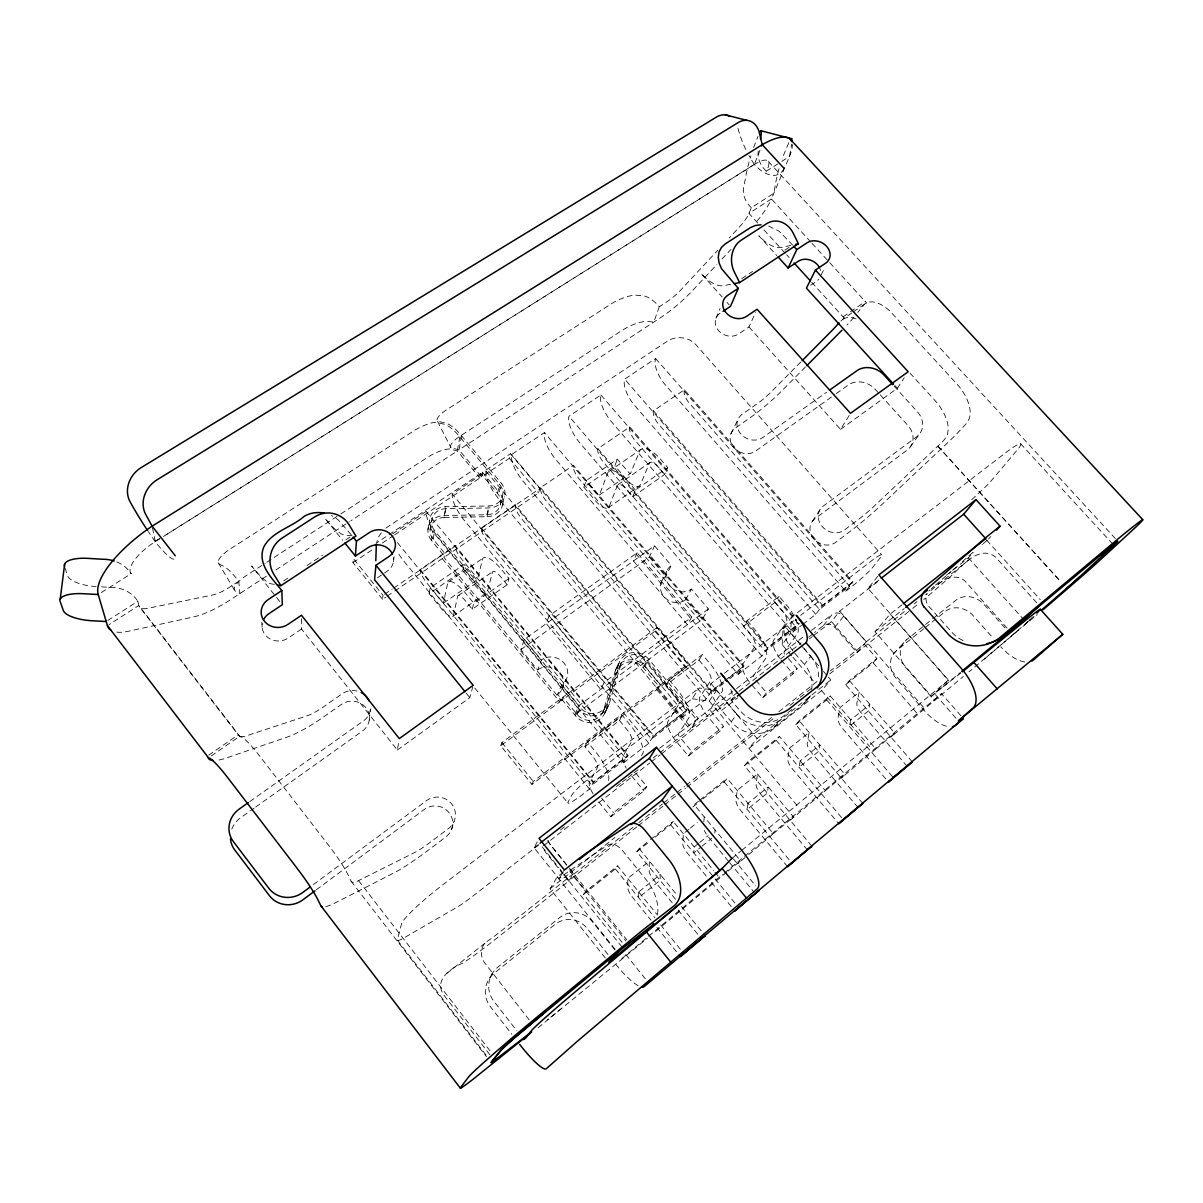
<?xml version="1.0" encoding="UTF-8"?>
<svg xmlns="http://www.w3.org/2000/svg" width="1203" height="1203" viewBox="0 0 1203 1203"><rect width="100%" height="100%" fill="white"/><g stroke="black" fill="none" stroke-linecap="round" stroke-linejoin="round"><path stroke-width="0.75" stroke-dasharray="5 3.75" d="M791.739 655.815L782.176 644.688L790.597 633.214L791.454 617.184L1005.031 453.215A40.045 4.06 -41.3 0 1 1017.106 450.133L991.528 480.433A27.428 2.692 -41.2 0 1 979.468 492.538L969.813 501.38M782.176 644.688L783.048 628.883L791.454 617.184M382.569 599.305L352.975 562.628L353.246 558.463L383.02 595.335L382.569 599.305L385.637 597.229M703.83 821.86L704.236 816.882M714.808 833.017L715.093 829.995M369.276 720.071L370.419 709.785M393.471 561.636L394.358 554.252M427.937 529.606L429.336 520.914M430.103 529.801L431.516 521.11M394.81 590.974L442.253 558.628L443.02 554.478L431.486 540.418L432.915 531.831A17.459 15.834 10.9 0 1 430.885 515.44A17.459 15.834 10.9 0 1 445.757 506.704L488.899 505.982A15.083 13.564 13.7 0 0 501.606 498.478A15.083 13.564 13.7 0 0 499.651 484.403L459.862 436.9A30.526 9.94 56.4 0 0 443.952 424.163L435.802 422.268L432.569 422.749A21.068 6.406 -26.7 0 0 413.712 430.93L230.63 548.703A22.421 6.932 -28.9 0 0 219.547 564.192L223.923 566.402A32.286 6.09 55.4 0 1 238.75 581.214L239.908 593.56L235.638 591.29A22.24 7.233 -29.1 0 1 246.389 575.53L265.277 563.199M301.487 618.733L301.547 629.034L397.366 750.04L399.035 740.236M737.499 692.417L691.56 728.131L658.357 688.402L685.65 667.695L687.8 664.161L656.913 627.515L654.943 631.244L561.455 700.642L443.952 557.47L444.734 553.32L433.2 539.26L434.644 530.658A15.278 13.85 10.9 0 1 432.854 516.328A15.278 13.85 10.9 0 1 445.877 508.674L489.035 507.952A17.233 15.504 13.7 0 0 503.561 499.365A17.233 15.504 13.7 0 0 501.32 483.275L461.546 435.802A30.511 9.97 56.4 0 0 445.621 423.08L437.456 421.2L437.005 419.892A20.857 6.301 -26.3 0 1 446.704 409.712L610.989 304.043A19.955 5.759 -24.4 0 1 636.342 295.246L642.597 295.727A28.932 13.007 57.5 0 1 659.319 306.735L666.567 302.013A25.639 7.549 -42.5 0 0 681.214 289.547L717.83 250.194M429.155 593.696L430.193 587.786L464.117 564.478L475.832 578.688A2.647 0.782 55 0 0 477.441 579.545L482.659 558.718A27.594 8.466 54.9 0 1 499.771 567.455L508.989 578.493L507.215 584.718L472.268 609.199L465.381 600.778A11.128 3.158 54.9 0 0 457.606 596.447L453.516 615.184A18.887 5.203 55 0 1 440.584 607.726L429.155 593.696L462.809 570.523L464.117 564.478M431.486 540.418A17.263 15.684 10.7 0 1 429.471 524.192A17.263 15.684 10.7 0 1 444.178 515.501L445.757 506.704M433.2 539.26A15.113 13.729 10.7 0 1 431.426 525.064A15.113 13.729 10.7 0 1 444.298 517.455L445.877 508.674M459.862 436.9L457.335 450.96L350.96 520.719M461.546 435.802L458.99 449.877L481.546 476.869L509.335 458.328L510.448 453.757L539.816 488.598L538.523 493.004L443.952 557.47M394.764 534.749L479.892 477.967L480.869 473.471L497.501 493.365A14.902 13.444 13.6 0 1 499.425 507.305A14.902 13.444 13.6 0 1 486.854 514.764L444.178 515.501M481.546 476.869L482.523 472.358L510.448 453.757M486.854 514.764L488.899 505.982M444.298 517.455L486.989 516.704L489.035 507.952M497.501 493.365L499.651 484.403M486.989 516.704A17.037 15.353 13.6 0 0 501.35 508.177A17.037 15.353 13.6 0 0 499.155 492.253L501.32 483.275M472.268 609.199L473.756 603.124L508.989 578.493M500.283 505.004L502.478 496.147M502.343 505.546L504.553 496.704M397.366 750.04L469.817 697.635L472.719 687.078M656.913 627.515L562.929 697.229L577.094 714.462A15.398 14.511 26.1 0 0 591.981 720.176A15.398 14.511 26.1 0 0 603.515 710.326L615.244 670.883L618.808 663.71A17.609 16.376 28.3 0 1 631.816 652.703A17.609 16.376 28.3 0 1 648.748 659.214L698.266 718.311L691.56 728.131M603.515 710.326L606.989 703.544L618.808 663.71M708.402 608.929L578.914 705.68L574.598 714.988L702.236 619.38L708.402 608.929L691.469 589.079A15.789 14.301 27.6 0 1 669.59 585.876A15.789 14.301 27.6 0 1 671.289 565.395L654.567 545.801L524.358 639.349L520.929 649.605L537.681 670.011L541.38 660.056L543.064 658.838A16.376 15.368 20.9 0 1 564.132 663.199A16.376 15.368 20.9 0 1 563.29 683.53L561.666 684.718L557.621 694.311L575.395 715.725A17.594 16.586 26.1 0 0 592.417 722.266A17.594 16.586 26.1 0 0 605.605 711.003L617.304 671.56L620.898 664.387A15.398 14.331 28.3 0 1 632.282 654.748A15.398 14.331 28.3 0 1 647.094 660.447L696.627 719.574L689.951 729.379L660.537 752.236M605.605 711.003L609.094 704.221L620.898 664.387M451.441 829.754L454.102 821.318M583.876 487.17L586.132 480.644L617.334 459.185L628.883 472.614A2.526 1.008 55.4 0 0 630.628 473.29L639.966 450.343A26.436 10.812 55.2 0 1 658.627 457.125L667.71 467.516L664.688 474.403L632.658 496.854L625.861 488.914A10.662 4.135 55.2 0 0 617.35 485.531L609.304 506.343A18.12 6.827 55.3 0 1 595.139 500.433L583.876 487.17L614.853 465.832L617.334 459.185M500.719 745.725L501.877 742.522L561.245 698.477L559.771 701.89L500.719 745.725L531.921 784.386L656.733 689.635L658.733 686.191L643.214 667.635A15.233 14.195 28.4 0 0 628.567 662.011A15.233 14.195 28.4 0 0 617.304 671.56M659.319 306.735L653.815 322.088L647.785 321.487A19.804 6.015 -24.3 0 0 622.568 330.088L460.027 436.133A20.692 6.571 -26.3 0 0 450.508 446.463L450.99 447.832L458.99 449.877L660.958 317.397A56.421 16.631 -42.5 0 0 692.672 290.404L716.913 264.465M549.019 615.951L546.267 623.605L600.718 689.409L604.117 682.432L691.71 617.079L637.109 552.794L549.019 615.951L604.117 682.432M608.387 780.506L608.763 779.499A28.496 8.256 52.9 0 0 597.019 753.619L587.41 741.815L622.252 715.364L631.816 727.018A28.24 8.827 52.8 0 1 643.094 752.928L640.838 756.913M753.649 147.488L757.95 136.495M783.98 168.285A33.985 18.391 60.7 0 1 754.356 164.45L163.142 536.658L754.356 164.45L761.574 146.315M632.658 496.854L635.425 490.087L667.71 467.516M779.033 168.736A21.413 2.361 -75.1 0 0 775.484 183.969L773.83 193.277L751.304 207.728L748.973 213.382A26.346 7.789 -43.4 0 1 740.416 225.908L729.198 237.983M788.747 142.811L783.514 155.262A21.413 2.361 -75.1 0 0 782.085 159.007M715.996 318.239L720.101 308.479M561.666 690.011L565.771 680.357M561.455 700.642L562.929 697.229M531.921 784.386L533.245 781.379L658.733 686.191M637.109 552.794L633.455 560.974L687.409 624.613L691.71 617.079M720.026 313.336A14.316 12.135 23.9 0 0 718.717 330.75A14.316 12.135 23.9 0 0 738.477 334.028L748.943 326.96L755.589 312.494M520.929 649.605L649.289 557.109L654.567 545.801M575.395 715.725L578.553 708.973L432.915 531.831M577.094 714.462L580.267 707.695L434.644 530.658M730.943 433.681L737.8 419.832M616.342 668.176L619.921 660.973M661.244 582.252L666.748 571.275M618.267 669.184L621.876 661.981M702.236 619.38L685.59 599.801A15.549 14.135 27.6 0 1 664.041 596.658A15.549 14.135 27.6 0 1 665.725 576.448L671.289 565.395M821.108 274.976L824.461 268.359M593.049 793.83A19.474 5.489 52.6 0 1 589.485 781.965L597.53 767.484A11.383 3.293 52.9 0 0 592.071 755.529L584.884 746.762L587.41 741.815M602.523 712.762L605.996 705.996M657.515 914.1A41.579 26.631 49.1 0 0 647.635 881.634L622.447 850.491A12.887 8.165 47.9 0 0 607.635 845.123L569.605 870.731A13.308 1.113 -39.5 0 0 564.102 874.822L558.989 878.852L534.147 847.799L538.192 839.92M604.477 713.785L607.966 707.018M643.214 667.635L647.094 660.447M658.357 688.402L660.372 684.958L644.853 666.417L648.748 659.214M584.884 746.762L619.44 720.507L622.252 715.364M685.59 599.801L691.469 589.079M828.356 677.063L830.792 679.89L821.604 690.612L749.018 748.386L757.078 738.492L716.507 690.432L699.199 688.011L692.221 698.748L594.553 773.875A25.098 2.917 -39.6 0 0 571.605 795.439L568.147 801.905A24.782 2.842 -39.6 0 0 583.485 793.754L589.53 789.093L593.56 781.92L628.011 755.364L455.29 545.681L420.268 569.53A12 3.308 55.2 0 0 426.824 582.959L591.711 785.213L625.966 758.777L461.621 559.109A11.895 3.549 55.3 0 1 455.29 545.681M489.967 977.618L493.425 971.693M665.906 685.199L669.094 679.83L702.402 654.552L711.86 665.845A27.624 10.105 52.6 0 1 722.101 691.785L710.296 709.274A2.662 0.947 52.2 0 0 711.274 711.71L723.574 726.371L720.071 731.123L688.402 755.98L676.372 741.514A19.053 6.376 52.3 0 1 667.951 721.514L677.981 705.68A11.128 3.835 52.7 0 0 673.033 693.71L665.906 685.199L698.958 660.101L702.402 654.552M392.599 533.801L426.148 511.44A23.714 7.023 55.6 0 0 438.945 538.327L623.53 762.822L628.011 755.364M605.304 957.934L550.102 888.746L557.245 876.927L563.139 872.265M558.989 878.852L564.402 870.025M748.943 326.96L840.551 429.381L849.604 414.779M623.53 762.822L648.853 743.274L653.65 735.589L686.973 709.875L515.29 504.854L481.38 527.937A11.819 3.729 55.4 0 0 487.531 541.35L651.455 739.108L684.582 713.529L521.23 518.267A11.714 3.94 55.5 0 1 515.29 504.854M489.862 1054.715L444.824 996.37C432.569 981.272 449.696 968.595 462.809 963.122A67.157 5.609 -39.3 0 0 496.914 938.114L568.733 881.152L573.53 873.634L567.741 866.416M598.718 801.92L610.838 816.822L613.5 812.672L646.823 786.536L634.973 772.131M648.853 743.274L464.719 520.899A23.549 7.368 55.7 0 1 452.268 494.042L486.223 471.396A23.338 7.804 55.9 0 0 498.253 498.237L681.77 717.845L686.973 709.875M840.551 429.381L897.363 388.268L904.25 377.757M749.258 681.77A18.646 7.173 52 0 1 743.108 663.605L754.973 646.552A10.887 4.301 52.5 0 0 750.461 634.582L743.409 626.327L747.198 620.553L779.063 596.357L788.431 607.335A27.022 11.248 52.4 0 1 794.145 616.177M812.386 521.29L820.657 508.704M610.838 816.822L643.906 790.882L646.823 786.536M681.77 717.845L706.281 698.913L711.785 690.748L723.514 681.695M743.409 626.327L775.033 602.282L779.063 596.357M692.221 698.748L709.229 701.108L716.507 690.432M622.056 942.295L583.605 894.355L585.635 891.453L617.62 865.874L657.394 915.002M706.281 698.913L523.23 481.365A23.173 8.12 56 0 1 511.531 454.539L544.448 432.599A22.977 8.541 56.1 0 0 555.741 459.396L738.146 674.297L744.04 665.861L573.425 465.29L540.553 487.666A11.624 4.105 55.6 0 0 546.327 501.065L709.259 694.492L723.845 683.229M688.402 755.98L691.665 751.394L723.574 726.371M910.295 446.93L919.859 433.531M738.146 674.297L761.89 655.966L768.07 647.334L797.83 624.387M583.605 894.355L615.38 868.942L617.62 865.874M761.89 655.966L579.951 443.035A22.812 8.842 56.2 0 1 568.974 416.253L600.883 394.99A22.616 9.218 56.3 0 0 611.485 421.727L792.777 632.101L799.318 623.244M731.259 721.725L736.868 714.191A31.383 28.722 37.5 0 0 780.04 720.176L773.89 727.604A30.977 28.421 37.7 0 1 731.259 721.725L721.665 710.341A25.218 9.203 52.1 0 1 711.018 683.545L722.883 674.432M381.306 532.809L378.554 536.839L376.569 542.914L387.486 535.651M675.484 899.273L636.838 851.784L639.214 848.611L649.124 840.686M802.837 624.327L815.784 614.342L822.581 605.289L852.852 581.951L684.387 389.772L653.5 410.794A11.278 4.797 55.9 0 0 658.567 424.148L819.469 609.44L849.589 586.192L689.274 403.11A11.173 4.977 56 0 1 684.387 389.772M751.98 685.048L762.702 697.68L766.522 692.702L797.108 668.733L786.612 656.507M815.784 614.342L634.973 405.847A22.466 9.504 56.4 0 1 624.673 379.14L655.62 358.509A22.271 9.865 56.6 0 0 665.56 385.186L845.724 591.214L852.852 581.951M823.453 625.59L832.115 614.432A8.571 7.624 36.7 0 1 843.739 616.147L866.145 641.876L856.912 652.612L834.897 627.259A8.421 7.519 36.9 0 0 823.453 625.59L814.566 632.507M655.139 837.138L670.627 824.747L673.214 821.423L713.77 870.731M813.784 635.395L831.514 621.62L839.709 611.154L878.987 580.628M762.702 697.68L793.063 673.86L797.108 668.733M811.589 689.514A30.737 27.94 37.7 0 0 804.356 664.387L810.792 656.267L803.469 647.77M834.897 627.259L843.739 616.147M901.889 604.853L890.16 614.116L875.017 631.695L931.468 696.296L948.46 680.086L868.04 588.493L878.882 574.899M702.823 798.987L724.206 781.89L727.138 778.311L773.364 833.664L748.822 854.461M811.845 846.16L744.386 765.74L747.439 762.07L779.454 736.492L825.378 790.687L790.16 820.296L793.544 816.987L747.439 762.07M773.89 727.604L802.341 704.958L808.807 697.289A31.143 28.24 37.5 0 0 811.544 694.778L805.048 702.462M744.386 765.74L776.206 740.296L779.454 736.492M862.822 803.393L795.8 724.627L799.153 720.732L830.22 695.89L875.844 748.988L841.273 778.055L844.972 774.506L799.153 720.732M795.8 724.627L826.687 699.92L830.22 695.89M912.295 761.875L845.709 684.702L849.363 680.597L876.912 658.567L864.28 644.056L830.386 670.898M845.709 684.702L873.107 662.778L876.912 658.567M946.49 575.154L968.37 557.846L973.257 552.418M988.43 539.094L990.761 536.523M430.193 587.786L443.351 603.169L447.787 582.763A27.849 7.925 54.9 0 1 464.508 591.951L473.756 603.124M880.25 394.885L907.814 425.336A19.88 16.887 32 0 1 907.167 450.087L814.957 518.704A15.895 13.94 32.7 0 0 813.995 539.019A15.895 13.94 32.7 0 0 835.709 542.312L849.965 531.531A58.285 7.684 -41.2 0 0 882.761 503.741L945.799 444.524A59.924 7.94 -41.6 0 0 966.656 423.155L969.603 417.907L970.204 412.012A31.489 17.564 53.2 0 0 957.197 384.343L892.235 313.547A31.173 17.203 55.5 0 0 869.468 302.028L865.137 303.727L861.258 307.833A58.887 12.917 -42.5 0 1 857.814 312.464M893.438 653.981L906.611 639.68L931.197 619.996M722.026 259.006L730.958 249.457M851.814 312.93L842.641 319.397A27.158 3.007 -38.5 0 1 840.927 321.111M621.831 958.58L722.823 874.265M800.822 361.998L771.755 391.351A26.03 5.684 -41.8 0 1 756.867 403.982L742.236 414.208A15.895 13.774 26.7 0 0 740.883 434.042A15.895 13.774 26.7 0 0 762.792 437.516L826.581 392.253M805.469 366.99L781.98 390.629A57.293 12.511 -41.8 0 1 749.755 417.997L735.319 428.118A15.639 13.609 26.8 0 0 733.965 447.711A15.639 13.609 26.8 0 0 755.529 451.11L834.717 394.704M726.672 872.235L653.199 933.468M698.447 801.243L694.146 804.687L740.552 860.777L737.484 863.829L747.394 855.634M849.363 680.597L894.867 733.274L890.882 737.063L963.347 676.432M910.024 373.125L935.092 400.599A31.699 17.218 53.2 0 1 948.31 428.373L947.513 434.704A27.624 6.647 -45.6 0 1 944.611 439.29L943.663 440.448A27.218 3.609 -41.6 0 1 937.874 446.163L873.98 506.298A26.481 3.489 -41.2 0 1 858.837 519.14L844.386 530.027A16.15 14.105 32.5 0 1 822.326 526.658A16.15 14.105 32.5 0 1 823.273 506.087L916.701 436.734A20.195 17.083 31.9 0 0 917.303 411.667L893.994 385.998M960.926 715.785L941.528 693.635L934.385 700.387L905.904 667.77A21.519 18.917 40.9 0 1 906.611 639.68M1018.776 629.996L968.986 671.8M1027.873 621.515L1024.069 625.064L1034.099 616.387M1029.151 620.342L1032.956 616.793M1036.791 602.883L995.588 557.109C978.219 543.561 960.46 568.598 948.851 577.921A58.932 4.421 -40.7 0 1 923.709 599.515M968.941 559.891L937.242 585.094A26.782 2.015 -40.7 0 1 929.423 591.696M931.333 588.748L934.16 586.282M935.573 585.049L951.107 571.47M952.505 570.237L956.746 566.523M962.4 561.59L973.693 551.711M1021.287 627.47L983.483 659.8M573.53 873.634L500.463 931.513A30.511 2.541 -39.3 0 1 488.072 940.791C479.771 945.363 479.561 957.182 485.501 963.934L529.094 1019.768M724.266 873.077L743.108 857.528M744.552 856.325L941.528 693.635M1012.926 634.688L1018.64 629.951M1022.941 626.402L1037.302 614.553M538.147 1027.723L647.455 938.22M728.056 871.092L740.552 860.777M773.364 833.664L793.544 816.987M825.378 790.687L844.972 774.506M875.844 748.988L894.867 733.274M731.86 858.491L740.507 851.363M741.95 850.175L948.46 680.086M931.468 696.296L960.4 672.447M698.387 843.544L694.206 846.942L693.77 852.912L700.687 847.288M699.77 842.416L708.131 835.634M702.071 846.175L711.755 838.296M688.913 829.228L683.334 833.724L682.748 843.559A11.338 3.398 51.6 0 0 688.011 853.904L706.747 876.731M690.296 828.1L697.274 822.491M650.552 839.559L673.214 821.423M699.89 800.1L727.138 778.311M636.838 851.784L649.5 841.649M692.853 806.972L701.409 800.13M932.641 618.838L955.784 600.297A21.218 18.346 40.3 0 1 984.069 604.523L1006.114 629.214M923.859 628.658L896.746 650.402A21.158 18.677 41.1 0 0 895.979 678.101L923.949 710.221A32.631 14.571 49.4 0 0 947.588 726.522M925.287 627.515L945.272 611.5A20.872 18.12 40.5 0 1 973.122 615.62L993.558 638.613M791.86 709.484L783.183 716.386A31.594 28.872 37.4 0 1 739.725 710.341L731.559 700.687A25.293 9.293 52.4 0 0 729.65 686.778M757.078 738.492L830.792 679.89M446.749 973.407L487.14 941.423M866.145 641.876L905.378 610.793M914.1 603.891L917.017 601.59M632.973 827.303L572.553 875.167L585.635 891.453M638.853 822.641L662.432 803.965M663.906 802.792L675.695 793.454M677.169 792.296L684.537 786.446M686.011 785.288L771.454 717.589M778.822 711.755L818.596 680.236M636.853 826.837L569.124 880.536L560.117 869.288M638.327 825.664L663.349 805.815M664.823 804.657L676.597 795.318M678.071 794.145L685.424 788.311M686.898 787.138L775.228 717.108M789.95 705.424L798.777 698.417M800.251 697.259L812.025 687.921M829.694 673.906L857.664 651.725L831.514 621.62M856.912 652.612L911.272 609.5M912.746 608.327L915.678 605.996A58.932 4.421 -40.7 0 0 918.295 603.906M983.272 543.545L987.272 540.373M550.102 888.746L614.913 837.468M875.017 631.695L904.19 608.613M543.576 845.649L649.891 762.928M651.364 761.77L660.221 754.882M661.695 753.74L735.529 696.296M809.363 638.853L812.311 636.552M731.559 700.687L735.95 697.274M721.665 710.341L737.77 697.8M659.65 748.281L735.033 689.77M736.507 688.627L804.16 636.131M811.514 630.417L832.115 614.432M534.147 847.799L538.583 844.356M868.04 588.493L879.799 579.35M538.794 844.912L473.005 896.009A30.361 3.293 -39.1 0 1 457.245 907.047L403.742 938.024A32.255 3.639 -38.8 0 1 397.441 939.618L401.531 923.904A46.887 5.549 -38.8 0 1 441.696 885.694L699.199 688.011M560.553 829.965L564.974 826.536M616.432 786.536L620.838 783.108M622.312 781.965L626.718 778.536M628.192 777.394L632.598 773.95M634.071 772.807L638.492 769.379M653.184 757.95L659.064 753.379M738.988 691.259L784.927 655.545M786.401 654.402L790.852 650.943M792.326 649.785L801.228 642.868M808.642 637.109L813.078 633.665M960.866 672.988L934.4 693.499L955.949 718.161M724.988 680.567L744.04 665.861M723.003 682.462L711.274 691.499L511.531 454.539M728.853 677.936L743.499 666.642L544.448 432.599M729.68 678.733L741.349 669.725L578.989 478.689A11.519 4.316 55.7 0 1 573.425 465.29M792.777 632.101L801.409 625.44M845.724 591.214L850.927 587.199A22.962 2.436 -40.8 0 0 873.528 566.342L880.385 557.591A23.248 2.496 -40.8 0 0 870.987 561.23L800.642 615.35M724.356 673.289L785.168 626.522L802.251 646.357M783.048 628.883L794.777 619.861M660.372 684.958L687.8 664.161M938.295 584.162C945.453 577.771 957.543 573.711 965.257 581.305L1008.039 629.199M316.389 889.754L424.268 809.469A17.729 17.278 1.3 0 1 449.08 812.687A17.729 17.278 1.3 0 1 445.892 836.882L428.027 850.386A66.315 9.714 -38.7 0 1 393.02 873.393L336.614 902.19A70.436 10.752 -38.3 0 1 324.81 906.761M313.412 884.566L426.433 800.672A18.045 17.564 2.7 0 1 451.681 803.965A18.045 17.564 2.7 0 1 448.463 828.551L430.283 842.265A30.12 4.406 -38.7 0 1 414.268 852.732L358.584 880.611A32 4.887 -38.3 0 1 353.968 882.446L353.261 882.461A32.481 8.977 -39.6 0 1 351.096 881.228L348.765 876.19A37.398 5.519 53.9 0 0 329.276 846.205L259.863 756.266A36.947 5.383 54.4 0 0 241.201 736.747L239.472 736.416L139.428 606.748M557.621 694.311L559.215 693.139A16.105 15.158 20.8 0 0 560.072 673.094A16.105 15.158 20.8 0 0 539.335 668.808L537.681 670.011M254.164 808.13L240.45 817.89A23.955 22.662 -21.4 0 0 231.442 830.055M255.698 807.033L362.389 731.063A17.609 16.647 -2.7 0 0 365.968 707.8A17.609 16.647 -2.7 0 0 341.381 704.447L323.366 717.078A65.037 15.744 -37.6 0 1 287.021 737.123L226.074 758.07A69.022 17.383 -37 0 1 216.54 760.386M836.25 393.622L848.431 384.945A19.744 16.737 30 0 1 875.243 389.351L879.002 393.501M249.848 801.544L363.411 720.943A17.925 16.902 -2 0 0 370.584 706.853M452.749 616.432L486.568 592.793M608.177 507.816L639.289 486.072M385.952 528.012L666.357 341.863C675.304 335.261 688.748 336.614 696.146 344.975L881.694 554.809M443.456 603.139L477.365 579.62M599.335 495.019L630.537 473.38M458.072 595.68L492.914 571.5M618.026 484.629L649.996 462.433M208.736 755.153L238.465 734.612M843.108 316.84L849.032 312.75M850.506 311.742L865.288 301.517M211.217 755.95L239.472 736.416A31.849 4.045 -35.8 0 0 240.901 736.792L241.577 736.747A31.353 7.895 -37 0 0 246.675 735.755L307.051 715.8A29.549 7.158 -37.6 0 0 323.697 706.717L342.028 693.89A17.925 16.902 -2 0 1 358.344 691.409M853.303 311.908L865.137 303.727M448.478 581.966L483.426 557.891M608.929 471.426L640.988 449.336M387.155 596.177L393.291 592.011M629.755 426.945A11.353 4.662 55.9 0 0 634.973 440.313L796.326 627.304L765.243 651.289L603.32 462.012A11.444 4.466 55.7 0 1 597.906 448.629L629.755 426.945L796.852 620.402M384.554 594.282L392.253 589.049M393.787 587.996L443.02 554.478M444.734 553.32L539.816 488.598M301.547 629.034L288.224 638.041A16.496 15.143 -3.5 0 1 269.863 638.823A16.496 15.143 -3.5 0 1 262.284 623.53M377.381 577.831L383.05 574.011M384.479 573.049L387.306 571.139A15.925 14.526 5.6 0 0 393.501 557.846M810.732 285.246L816.491 281.367A14 11.594 25.7 0 0 818.777 279.261M352.975 562.628L373.095 549.215M382.374 543.019L393.216 535.786M389.035 534.613L480.869 473.471M283.667 580.914L289.878 576.808M306.976 565.515L322.524 555.26M345.847 539.861L352.073 535.756L337.772 519.455L331.381 515.516M741.77 278.585L752.552 271.457M784.897 250.119L791.063 246.044M266.495 576.117L230.976 599.425A63.939 20.857 -36.6 0 1 193.518 616.928L128.751 631.184A67.819 22.992 -35.7 0 1 116.36 632.086M275.878 569.966L349.396 521.741M266.855 562.177L339.261 514.929M340.825 513.907L427.396 457.426A20.902 6.677 -26.7 0 1 446.118 449.336L449.351 448.914L457.335 450.96L479.892 477.967M238.75 581.214L229.668 587.139A29.052 9.474 -36.6 0 1 212.495 595.049L146.946 608.492A30.812 10.436 -35.7 0 1 138.856 605.47L109.022 624.643M107.804 620.492L137.834 601.244L138.856 605.47L239.983 736.597M101.368 592.553L131.157 573.666A32.797 11.699 -35.6 0 1 155.232 541.651L161.563 537.651L154.871 541.2M754.01 164.089L754.356 164.45A28.045 8.556 -44 0 1 766.311 171.172L780.236 162.36M781.77 161.382L789.499 156.48A66.345 20.271 -43.9 0 0 792.296 144.48M842.942 319.081L847.258 317.397A31.383 16.857 55.4 0 1 858.19 319.848M790.822 245.412L781.905 247.352A34.406 18.165 59 0 1 764.762 241.367L758.867 235.803L776.837 255.592M730.642 284.314L723.785 285.622A34.977 17.188 58.5 0 1 706.973 279.141L701.063 273.442L722.101 296.961M101.563 586.853L110.751 587.365A32.601 29.098 -11.2 0 1 137.834 601.244M352.073 535.756L344.945 535.124A38.782 9.774 56.1 0 1 330.78 525.034L324.9 518.298L342.644 540.252M274.239 584.402L271.036 583.801A39.519 8.105 55.7 0 1 257.472 572.944L251.607 565.996L275.442 596.086M768.657 226.074L779.048 231.156L792.597 245.021M768.371 161.473L1117.813 541.23M1020.58 443.742L1112.264 543.515M810.732 241.938L771.409 198.976L789.499 156.48L791.168 146.961A21.684 2.406 -75.1 0 0 791.589 144.21M812.01 243.322L828.491 261.337M829.769 262.72L866.716 303.096M757.77 223.036L748.973 213.382L771.409 198.976A57.985 17.158 -43.4 0 1 757.093 221.021M764.04 229.938L785.379 253.397M786.627 254.765L789.138 257.532M811.739 282.359L844.551 318.419M894.837 385.501L897.363 388.268M937.874 446.163L1060.445 581.365M937.844 446.178L1060.429 581.395M986.731 540.237L1040.294 599.68M968.37 557.846L1024.054 619.981M726.913 302.329L729.319 305.006M890.16 614.116L948.25 680.281M655.62 358.509L852.205 582.808L821.95 606.132L624.673 379.14M839.709 611.154L924.521 708.522M873.107 662.778L918.115 714.552M653.5 410.794L822.581 605.289M600.883 394.99L798.717 624.056L767.499 648.131L568.974 416.253M664.688 474.403L657.921 466.569A10.556 4.316 55.2 0 0 649.274 463.35L640.492 484.553A17.955 7.128 55.4 0 1 626.086 478.944L614.853 465.832M775.033 602.282L782.07 610.432A10.797 4.496 52.4 0 1 786.386 622.417L773.83 639.951A18.481 7.504 51.9 0 0 779.679 658.131M907.197 766.341L861.363 713.138A10.782 4.496 50.4 0 1 856.882 702.868L859.258 692.056L840.145 707.439L837.965 718.161A10.842 4.376 50.5 0 0 842.521 728.432L888.476 782.055M790.597 633.214L802.777 647.364M803.995 648.778L822.266 669.981M823.484 671.394L827.138 675.65M794.852 653.319L804.356 664.387M792.927 657.199L815.634 683.65M821.604 690.612L869.619 746.507M826.687 699.92L893.438 777.694M781.183 659.996L793.063 673.86M635.425 490.087L626.312 479.576A26.677 10.361 55.2 0 0 607.951 472.403L599.425 494.929A2.556 0.962 55.3 0 1 597.711 494.222L586.132 480.644M747.198 620.553L756.612 631.665A27.278 10.782 52.5 0 1 766.281 657.605L753.349 675.845A2.632 1.008 52 0 0 754.281 678.281L754.822 678.958M597.906 448.629L768.07 647.334M755.995 680.342L766.522 692.702M649.289 557.109L665.725 576.448M858.07 807.559L811.935 753.273A10.932 4.195 50.7 0 1 807.243 742.988L809.123 732.432L789.439 748.281L787.754 758.732A10.992 4.075 50.9 0 0 792.521 769.018L838.777 823.754M776.206 740.296L843.393 819.694M698.958 660.101L706.056 668.492A11.038 4.03 52.6 0 1 710.808 680.477L699.996 696.823A18.887 6.722 52.2 0 0 708.086 716.853L720.071 731.123M711.018 683.545L736.868 714.191M540.553 487.666L711.785 690.748M509.335 458.328L538.523 493.004M654.943 631.244L685.65 667.695M709.229 701.108L797.469 805.965M669.094 679.83L678.597 691.274A27.88 9.579 52.7 0 1 689.274 717.199L678.297 734.101A2.692 0.902 52.3 0 0 679.319 736.537L691.665 751.394M807.469 850.025L761.033 794.597A11.098 3.865 51.1 0 1 756.116 784.296L757.469 774.01L737.183 790.356L736.041 800.506A11.158 3.744 51.2 0 0 741.048 810.822L787.589 866.701M486.223 471.396L686.492 710.612L653.214 736.296L452.268 494.042M482.523 472.358L499.155 492.253M656.733 689.635L689.951 729.379M724.206 781.89L791.83 862.957M481.38 527.937L653.65 735.589M507.215 584.718L500.343 576.402A11.022 3.383 54.9 0 0 492.403 572.297L487.41 591.5A18.722 5.564 55 0 1 474.208 584.387L462.809 570.523M619.44 720.507L626.598 729.168A11.278 3.534 52.8 0 1 631.846 741.123L622.943 756.191A19.293 5.865 52.5 0 0 626.222 768.146M733.379 858.867L755.77 885.964M728.462 861.243L708.597 837.183A11.263 3.534 51.4 0 1 704.311 830.476M729.619 862.656L754.161 892.37M426.148 511.44L627.59 756.04L593.184 782.582L396.99 542.057M524.358 639.349L541.38 660.056M561.666 684.718L578.914 705.68M714.958 872.175L719.725 877.979M631.816 776.176L643.906 790.882M670.627 824.747L737.484 906.13M711.424 882.431L734.853 910.972M442.253 558.628L559.771 701.89M420.268 569.53L593.56 781.92M601.605 798.07L613.5 812.672M639.214 848.611L677.725 895.904M589.53 789.093L404.328 561.711A23.925 6.541 55.5 0 1 397.321 551.696M681.409 906.551L705.138 935.693M672.191 902.746L654.552 881.062A11.444 3.158 51.8 0 1 649.139 870.716L649.364 861.077L627.801 878.446L627.816 887.949A11.519 3.023 51.9 0 0 633.319 898.295L651.003 920.175M678.071 909.979L701.575 938.896M474.794 688.071L567.906 803.048M615.38 868.942L654.883 917.769M660.688 924.927L683.845 953.558M656.898 927.453L680.462 956.611M466.283 693.259L469.817 697.635M501.877 742.522L533.245 781.379M547.275 840.702L568.342 866.942M569.515 868.401L626.868 939.859M566.583 864.972L550.357 844.762A9.218 8.977 34.6 0 1 548.418 840.431M569.605 870.731L625.936 940.926M542.087 846.792L558.989 867.874M564.102 874.822L621.74 946.746M568.733 881.152L545.982 852.747A9.068 8.827 35.3 0 1 544.102 848.491M625.786 954.415L648.462 982.731M557.245 876.927L615.38 949.588M615.004 950.054L592.252 921.603A23.699 23.143 61.3 0 0 559.621 917.618L497.756 967.182A24.225 23.804 87.3 0 0 493.847 1001.242L516.824 1030.776M607.966 954.475L587.079 928.31A23.278 22.752 63.4 0 0 555.034 924.415L494.222 973.182A23.804 23.368 89.6 0 0 490.358 1006.655L511.771 1034.204M276.585 597.53L282.314 604.748M358.554 880.626L491.711 1053.031M397.456 940.205L486.929 1056.219M351.096 881.228L486.403 1056.67M218.284 562.824L234.344 589.861M437.456 421.2L450.99 447.832M65.097 568.057L67.699 575.921A25.864 9.022 6.2 0 0 96.06 586.538M152.48 527.891L155.232 541.651A39.955 6.752 55.8 0 0 175.127 555.575M261.803 622.297L262.134 627.485M795.574 619.124A27.022 11.248 52.4 0 1 797.709 633.274L784.025 652.041A2.601 1.053 51.9 0 0 784.912 654.492M116.826 561.936A33.925 30.09 -10.3 0 1 131.157 573.666M1024.715 661.936A31.879 15.895 48.6 0 1 1000.776 646.718M963.092 640.597A37.744 37.158 9.5 0 1 953.302 633.846L928.896 606.447A11.774 11.669 13.2 0 1 927.152 593.605M928.851 591.064A11.774 11.669 13.2 0 1 929.934 589.996M982.009 544.553A11.835 0.872 -40.9 0 1 982.43 544.207M754.356 164.45A68.376 37.714 60.7 0 1 748.973 155.638M745.8 149.518A68.376 37.714 60.7 0 1 737.77 127.503M609.094 704.221A17.804 16.752 26.1 0 1 595.771 715.59A17.804 16.752 26.1 0 1 578.553 708.973M606.989 703.544A15.579 14.662 26.1 0 1 595.32 713.484A15.579 14.662 26.1 0 1 580.267 707.695M926.942 593.726A26.782 2.015 -40.7 0 1 925.724 594.688M155.232 541.651A80.631 13.94 55.9 0 1 148.375 531.681M638.131 985.663A35.729 8.421 51.8 0 1 616.101 964.656M615.244 670.883A17.398 16.21 28.4 0 1 628.116 659.981A17.398 16.21 28.4 0 1 644.853 666.417M807.363 699.635A30.737 27.94 37.7 0 1 802.341 704.958M792.837 650.853A24.677 10.241 51.8 0 1 785.168 626.522M766.311 171.172A27.158 21.88 23.4 0 1 758.281 150.721M751.304 207.728A26.271 21.428 23.4 0 1 743.98 185.984L745.785 176.285A21.443 2.015 -75.4 0 1 750.822 155.879M819.378 267.412A14 11.594 25.7 0 1 820.581 270.495M853.829 317.366A58.887 12.917 -42.5 0 1 847.002 325.021M810.792 656.267A31.143 28.24 37.5 0 1 818.581 677.921M561.44 1008.46A30.842 0.902 -39.9 0 1 549.275 1018.309M548.192 1019.167A30.842 0.902 -39.9 0 1 547.17 1019.949M638.733 891.949L638.673 897.724L660.071 880.325L660.267 874.476L638.733 891.949M747.995 803.288L747.213 809.469L767.334 793.108L768.251 786.852L747.995 803.288M800.175 760.943L799.063 767.303L818.596 751.424L819.829 745.003L800.175 760.943M850.807 719.86L849.393 726.386L868.371 710.958L869.889 704.372L850.807 719.86"/><path stroke-width="1.5" d="M392.449 554.162A15.925 14.526 5.6 0 0 368.193 547.576L355.426 556.072L356.434 541.155L353.156 537.109M376.359 543.967L375.802 560.688M356.434 541.155L369.471 532.523A16.241 14.767 6 0 1 392.148 535.906A16.241 14.767 6 0 1 388.96 556.523L375.953 565.26L374.554 579.741L465.11 691.8M60.21 599.184L64.646 564.057M760.988 224.781L755.273 225.502L750.386 227.653L725.229 243.938L721.439 247.412L719.048 251.968L718.266 257.277L719.108 262.991L721.559 268.705L738.266 288.344L730.507 306.359L723.018 311.336M778.085 256.961L788.115 267.998L796.777 249.607L807.018 242.826A14.256 11.744 25.7 0 1 826.506 246.239A14.256 11.744 25.7 0 1 825.664 263.201L815.439 270.058L806.431 288.149L893.573 384.103M540.057 843.213L649.349 758.326L656.432 747.334L740.898 849.273A39.864 12.481 51.1 0 1 757.258 888.897L577.485 1041.151L546.327 1068.7A36.707 6.226 52.5 0 1 519.651 1044.369M631.109 824.656L662.041 800.175L672.146 786.221L579.335 859.483M881.273 578.207L963.678 514.207L975.994 499.621L1000.084 526.222L996.58 530.087M617.71 952.49L608.748 962.265L720.011 870.566L731.995 858.34M1040.354 609.365L1062.79 634.297L1033.527 659.921A31.879 15.895 48.6 0 1 1031.768 661.079M802.145 360.659L832.536 329.968A26.752 5.865 -42.5 0 0 837.965 324.043L838.972 322.99M806.777 365.667L841.995 330.208M1042.79 602.447L1024.054 619.981L961.844 671.259M1079.392 577.019L1111.662 547.185A29.684 0.797 -40.5 0 0 1115.948 542.388L1002.761 636.477A37.744 37.158 9.5 0 1 986.49 643.71M1078.64 577.711L1079.662 576.793M1077.798 578.463L1078.896 577.5M1076.896 579.29L1078.068 578.252M1075.933 580.147L1077.166 579.064M1074.911 581.064L1076.204 579.936M1073.828 582.026L1075.181 580.854M1072.7 583.019L1074.099 581.816M1071.512 584.056L1072.971 582.808M1070.294 585.124L1071.783 583.846M1069.046 586.222L1070.565 584.914M1067.753 587.335L1069.302 586.011M1066.429 588.478L1068.023 587.124M1041.106 610.357L1066.7 588.267M1043.031 609.816L1072.655 584.252A61.218 1.609 -40.5 0 0 1091.136 568.102L1093.407 566.087A61.218 1.609 -40.5 0 0 1101.076 559.124L1133.737 528.989A70.21 1.91 -40.5 0 0 1122.294 535.38L999.558 637.846A38.466 37.879 10.1 0 1 949.137 635.154L923.829 606.598M526.598 1037.257L523.711 1039.648L531.576 1030.505A68.782 2.045 -39.9 0 1 594.387 975.859L722.071 868.461L746.687 898.34M975.994 499.621L878.882 574.899L961.032 668.101A37.398 17.173 49.4 0 1 973.001 708.041L958.34 720.898L1062.79 634.297M962.34 671.845L1016.309 627.921A60.736 1.609 -40.4 0 1 1039.963 609.966M530.568 1033.046L472.659 1079.572A72.225 2.195 -39.8 0 1 461.696 1087.542L461.546 1087.632M1000.084 526.222L990.896 533.47A24.015 1.804 -40.9 0 0 979.979 542.583L925.333 590.432A12 11.895 14.7 0 0 924.28 607.214M903.348 603.695L985.483 538.854M905.648 607.455L927.528 590.147M737.409 696.146L805.98 642.763A24.752 10.331 52.1 0 0 796.221 615.319L820.762 643.71A31.759 28.677 37.2 0 1 818.837 685.424L789.574 708.657A32.015 29.188 37.2 0 1 745.559 702.507L720.792 673.259A25.293 9.293 52.4 0 1 726.672 681.319M656.432 747.334L539.004 838.341L564.402 870.025L576.162 860.746A26.902 2.286 -39.6 0 1 587.29 852.521L629.605 824.25A13.053 8.075 47.7 0 1 644.492 829.784L670.071 861.198A42.09 26.361 48.8 0 1 674.552 905.468L647.124 926.671A27.188 0.887 -39.9 0 0 636.222 935.408L536.433 1017.543A82.661 2.632 -39.8 0 0 468.328 1077.271L460.584 1087.527A72.225 2.195 -39.8 0 0 461.005 1087.933L461.696 1087.542M531.696 1031.813L496.328 1058.971A32.812 0.992 -39.8 0 1 491.516 1062.429L491.23 1062.58A32.812 0.992 -39.8 0 1 491.185 1062.279L500.373 1050.866A35.037 1.128 -39.8 0 1 515.801 1036.625L623.906 947.347L651.56 925.814A41.579 26.631 49.1 0 0 653.71 923.453M314.9 890.867L302.915 899.799A24.045 22.992 -26.1 0 1 269.487 895.739L234.735 849.935A23.955 22.662 -21.4 0 1 230.465 838.972M310.404 886.806L302.87 892.4A24.481 23.398 -25 0 1 268.81 888.265L233.412 841.649A24.391 23.037 -20.5 0 1 239.247 809.063L248.329 802.612M829.619 390.088L856.957 370.689A20.06 16.917 30 0 1 884.175 375.186L892.761 384.644M788.115 267.998L798.206 261.292A14 11.594 25.7 0 1 819.378 267.412M324.344 513.125C317.472 511.831 310.269 512.689 304.209 516.328C291.682 527.38 271.908 531.485 263.758 547.049C256.886 564.102 272.209 578.598 281.833 590.553L268.209 599.575A16.827 15.413 -2.9 0 0 264.329 621.139A16.827 15.413 -2.9 0 0 287.863 624.432L301.472 615.289L399.306 738.597L473.2 685.319L375.953 565.26M738.266 288.344L727.62 295.397A14.586 12.286 23.9 0 0 726.311 313.051A14.586 12.286 23.9 0 0 746.431 316.419L757.063 309.276L850.506 413.321L908.19 371.742L815.439 270.058M280.916 585.666L355.938 536.102L349.321 525.155A26.09 25.203 -85.4 0 0 314.6 517.004L282.073 538.102A26.316 25.624 -78.9 0 0 274.013 574.628L280.916 585.666L277.442 585.019M739.634 282.6L798.401 243.773L793.394 233.502A23.443 19.459 81.3 0 0 766.567 223.728L741.123 240.239A23.594 19.759 81.4 0 0 734.431 272.224L739.634 282.6L734.071 283.667M795.499 244.404L798.401 243.773M106.225 621.515L91.999 620.748A26.075 8.647 5.8 0 1 63.353 610.568L60.15 601.53A26.436 8.872 6 0 1 83.428 593.711L98.225 594.538A77.383 27.534 -35.7 0 1 152.134 526.162L762.221 144.676A66.345 20.271 -43.9 0 1 791.724 141.608M212.901 760.446A69.022 17.383 -37 0 1 209.021 759.153L208.254 757.995L209.893 758.416A37.248 4.677 54.4 0 1 228.284 778.386L297.863 869.303A37.699 4.797 53.9 0 1 317.712 899.393L320.825 905.679L460.313 1088.129M725.244 114.871L746.973 120.36M761.198 130.796L791.664 138.751M320.825 905.679L321.712 906.551A70.436 10.752 -38.3 0 0 322.509 906.806M790.386 139.398L1142.85 519.771M783.98 168.285L762.221 144.676L759.469 133.127A23.263 16.692 -75.1 0 0 738.01 122.676L157.097 479.771A26.481 23.173 -44.8 0 0 145.774 514.538L152.134 526.162L175.127 555.575M793.649 246.179L796.777 249.607M794.16 263.051L810.476 280.976M963.678 514.207L986.024 539.004M974.114 662.733L997.227 688.898M805.98 642.763L814.07 652.131A31.353 28.376 37.4 0 1 817.213 687.981M649.349 758.326L731.86 858.491M662.041 800.175L720.011 870.566M344.96 543.124L355.426 556.072M646.913 932.551L671.018 962.445M98.225 594.538L107.443 625.65L208.781 758.191M281.833 590.553L282.314 604.748L268.961 613.635A16.496 15.143 -3.5 0 0 263.547 619.74M64.586 566.493A26.225 9.248 6.3 0 1 87.714 558.357L102.992 559.26A33.925 30.09 -10.3 0 1 114.21 560.974M147.623 530.553A80.631 13.94 55.9 0 1 130.119 501.831A26.06 22.992 -43.9 0 1 141.202 467.591L716.341 117.127A22.947 16.662 -75.5 0 1 729.454 116.044M952.355 726.672A32.631 14.571 49.4 0 0 955.919 725.033L963.347 718.552L644.222 986.565A35.729 8.421 51.8 0 1 641.846 987.077M1038.79 611.229A60.736 1.609 -40.4 0 1 1036.866 613.124M361.186 692.552A17.925 16.902 -2 0 1 369.321 701.123M111.187 630.417A67.819 22.992 -35.7 0 1 107.443 625.65M759.755 132.195A21.714 2.045 -75.3 0 1 760.491 138.962M791.018 138.721A21.684 2.406 -75.1 0 1 791.92 140.21M1099.151 556.027A40.661 1.098 -40.5 0 1 1108.67 549.906M542.508 1014.415A47.714 1.519 -39.8 0 0 500.132 1051.377L491.711 1061.828A32.812 0.992 -39.8 0 0 496.824 1058.535M683.845 953.558L680.462 956.611L705.138 935.693L683.845 953.558M738.672 907.558L734.853 910.972L759.304 890.25L738.672 907.558M791.83 862.957L787.589 866.701L811.845 846.16L791.83 862.957M843.393 819.694L838.777 823.754L862.822 803.393L843.393 819.694M893.438 777.694L888.476 782.055L912.295 761.875L893.438 777.694"/></g></svg>
